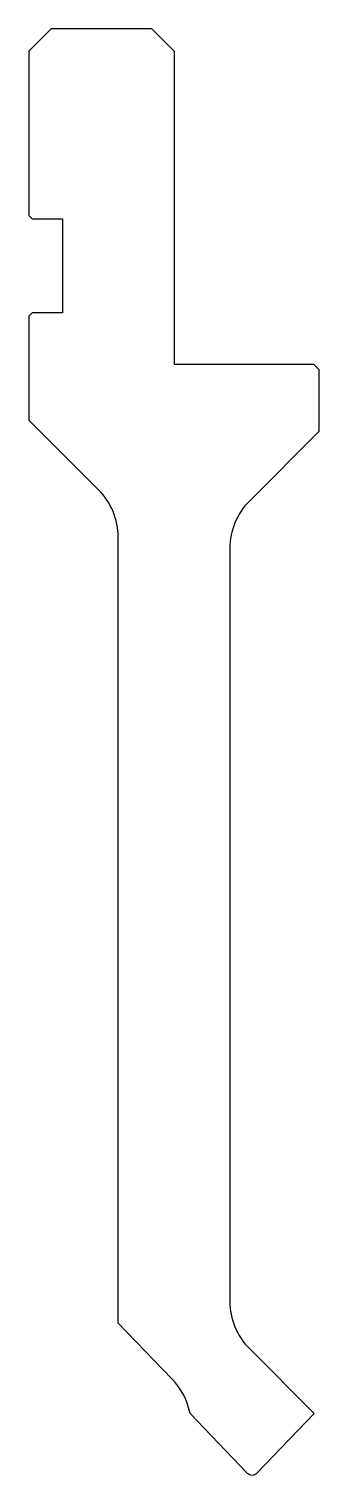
# Model space of a CAD drawing. Header units: metres. Extents: x 37 to 63, y -50 to 80.
import ezdxf

# ---------------------------------------------------------------- set-up
doc = ezdxf.new("R2010")
doc.units = ezdxf.units.M

msp = doc.modelspace()

# ---------------------------------------------------------------- linework, layer by layer
for p, q in [((38.580745, 79.534976), (36.580745, 77.534976)), ((47.580745, 79.534976), (38.580745, 79.534976)), ((49.580745, 77.534976), (47.580745, 79.534976)), ((36.580745, 77.534976), (36.580745, 62.834976)), ((49.580745, 77.534976), (49.580745, 49.534976)), ((36.580745, 62.834976), (36.880745, 62.534976)), ((36.880745, 62.534976), (39.580745, 62.534976)), ((39.580745, 62.534976), (39.580745, 54.134976)), ((36.880745, 54.134976), (36.580745, 53.834976)), ((36.580745, 53.834976), (36.580745, 44.534976)), ((39.580745, 54.134976), (36.880745, 54.134976)), ((49.580745, 49.534976), (62.080745, 49.534976)), ((62.580745, 49.034976), (62.080745, 49.534976)), ((62.580745, 43.534976), (62.580745, 49.034976)), ((42.823386, 38.292335), (36.580745, 44.534976)), ((62.580745, 43.534976), (56.338104, 37.292335)), ((44.580745, -36.262838), (44.580745, 34.049694)), ((54.580745, 33.049694), (54.580745, -34.305573)), ((49.430662, -41.285074), (44.580745, -36.262838)), ((56.338104, -38.548214), (62.150745, -44.360854)), ((56.149141, -49.681819), (51.015243, -44.365512)), ((62.150745, -44.360854), (57.012349, -49.681819))]:
    msp.add_line(p, q)
for centre, radius, start, end in [((38.580745, 34.049694), 6, 0, 45), ((60.580745, 33.049694), 6, 135, 180), ((60.580745, -34.305573), 6, 180, 225), ((45.114623, -45.453024), 6, 10.44269, 44), ((56.580745, -49.265024), 0.6, 224, 316)]:
    msp.add_arc(centre, radius, start, end)

doc.saveas('drawing.dxf')
